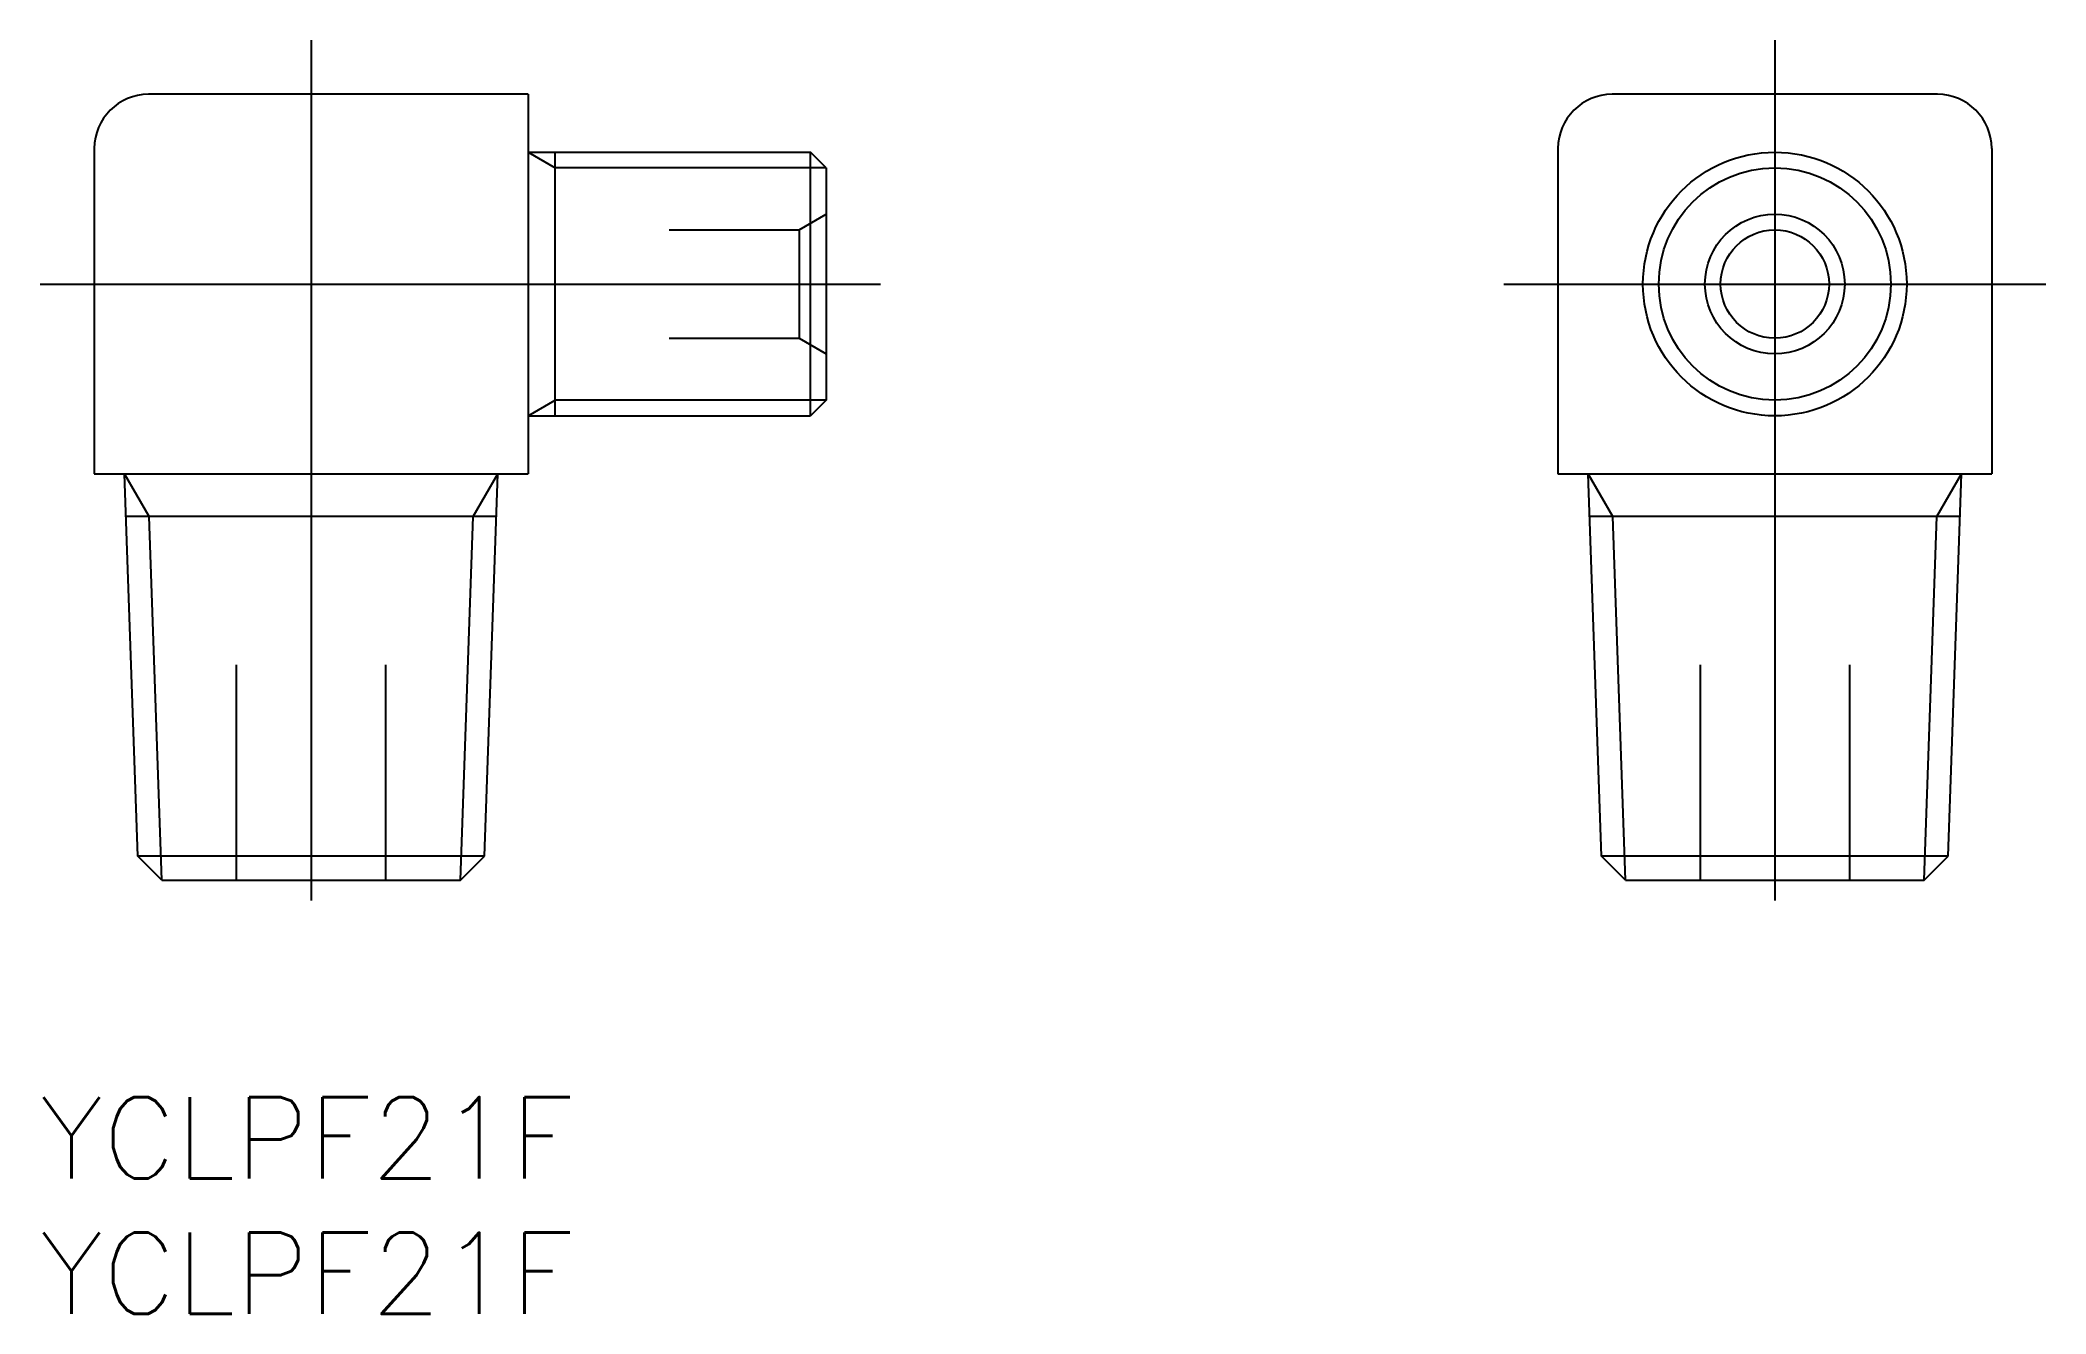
# Model space of a CAD drawing. Extents: x -10 to 64, y -38 to 9.
import ezdxf

# ---------------------------------------------------------------- set-up
doc = ezdxf.new("R2010")
doc.units = 0
doc.linetypes.add('CENTER', pattern=[50.8, 31.75, -6.35, 6.35, -6.35])
doc.linetypes.add('DASHED', pattern=[19.05, 12.7, -6.35])
doc.layers.get('0').update_dxf_attribs({"linetype": 'CONTINUOUS'})
doc.layers.add('CENTER', color=1, linetype='CENTER')
doc.styles.get("Standard").update_dxf_attribs({"font": 'txt.shx', "height": 3, "bigfont": 'bigfont.shx'})

msp = doc.modelspace()

# ---------------------------------------------------------------- linework, layer by layer
at = {"color": 7, "linetype": 'CONTINUOUS'}
for p, q in [((8, 7), (-6, 7)), ((8, 7), (8, -7)), ((60, 7), (48, 7)), ((-8, 5), (-8, -7)), ((8, 4.864), (18.419, 4.864)), ((9.006, -4.864), (9.006, 4.864)), ((19, 4.283), (18.419, 4.864)), ((18.419, -4.864), (18.419, 4.864)), ((46, 5), (46, -7)), ((62, 5), (62, -7)), ((19, 4.283), (19, -4.283)), ((19, -4.283), (18.419, -4.864)), ((8, -4.864), (18.419, -4.864)), ((-8, -7), (8, -7)), ((-6.4, -21.113), (-6.892, -7)), ((6.4, -21.113), (6.892, -7)), ((46, -7), (62, -7)), ((47.6, -21.113), (47.108, -7)), ((60.4, -21.113), (60.892, -7)), ((6.837, -8.578), (-6.837, -8.578)), ((60.837, -8.578), (47.163, -8.578)), ((6.4, -21.113), (-6.4, -21.113)), ((-5.513, -22), (-6.4, -21.113)), ((5.513, -22), (6.4, -21.113)), ((60.4, -21.113), (47.6, -21.113)), ((48.487, -22), (47.6, -21.113)), ((59.513, -22), (60.4, -21.113)), ((-5.513, -22), (5.513, -22)), ((48.487, -22), (59.513, -22))]:
    msp.add_line(p, q, dxfattribs=at)
at = {"color": 3, "linetype": 'CONTINUOUS'}
for p, q in [((8, 4.864), (9.006, 4.283)), ((19, 4.283), (9.006, 4.283)), ((8, -4.864), (9.006, -4.283)), ((19, -4.283), (9.006, -4.283)), ((-5.981, -8.578), (-6.892, -7)), ((5.981, -8.578), (6.892, -7)), ((48.019, -8.578), (47.108, -7)), ((59.981, -8.578), (60.892, -7)), ((-5.513, -22), (-5.981, -8.578)), ((5.513, -22), (5.981, -8.578)), ((48.487, -22), (48.019, -8.578)), ((59.513, -22), (59.981, -8.578))]:
    msp.add_line(p, q, dxfattribs=at)
at = {"color": 3, "linetype": 'DASHED'}
for p, q in [((18, 2), (19, 2.577)), ((13.209, 2), (18, 2)), ((18, 2), (18, -2)), ((13.209, -2), (18, -2)), ((18, -2), (19, -2.577)), ((-2.75, -22), (-2.75, -14.057)), ((2.75, -22), (2.75, -14.057)), ((51.25, -14.057), (51.25, -22)), ((56.75, -14.057), (56.75, -22))]:
    msp.add_line(p, q, dxfattribs=at)
at = {"color": 7, "linetype": 'CONTINUOUS'}
for radius in [4.864, 2.577, 2]:
    msp.add_circle((54, 0), radius, dxfattribs=at)
at = {"color": 3, "linetype": 'CONTINUOUS'}
msp.add_circle((54, 0), 4.283, dxfattribs=at)
at = {"color": 7, "linetype": 'CONTINUOUS'}
for centre, start, end in [((-6, 5), 90, 180), ((48, 5), 90, 180), ((60, 5), 0, 90)]:
    msp.add_arc(centre, 2, start, end, dxfattribs=at)
at = {"layer": 'CENTER', "color": 1, "linetype": 'CENTER'}
for p, q in [((0, 9), (0, -24)), ((54, 9), (54, -24)), ((-10, 0), (21, 0)), ((44, 0), (64, 0))]:
    msp.add_line(p, q, dxfattribs=at)

# ---------------------------------------------------------------- texts
at = {"color": 7, "linetype": 'CONTINUOUS'}
for p in [(-10, -33), (-10, -38)]:
    msp.add_text('YCLPF21F', height=3, dxfattribs=at).set_placement(p)

doc.saveas('drawing.dxf')
